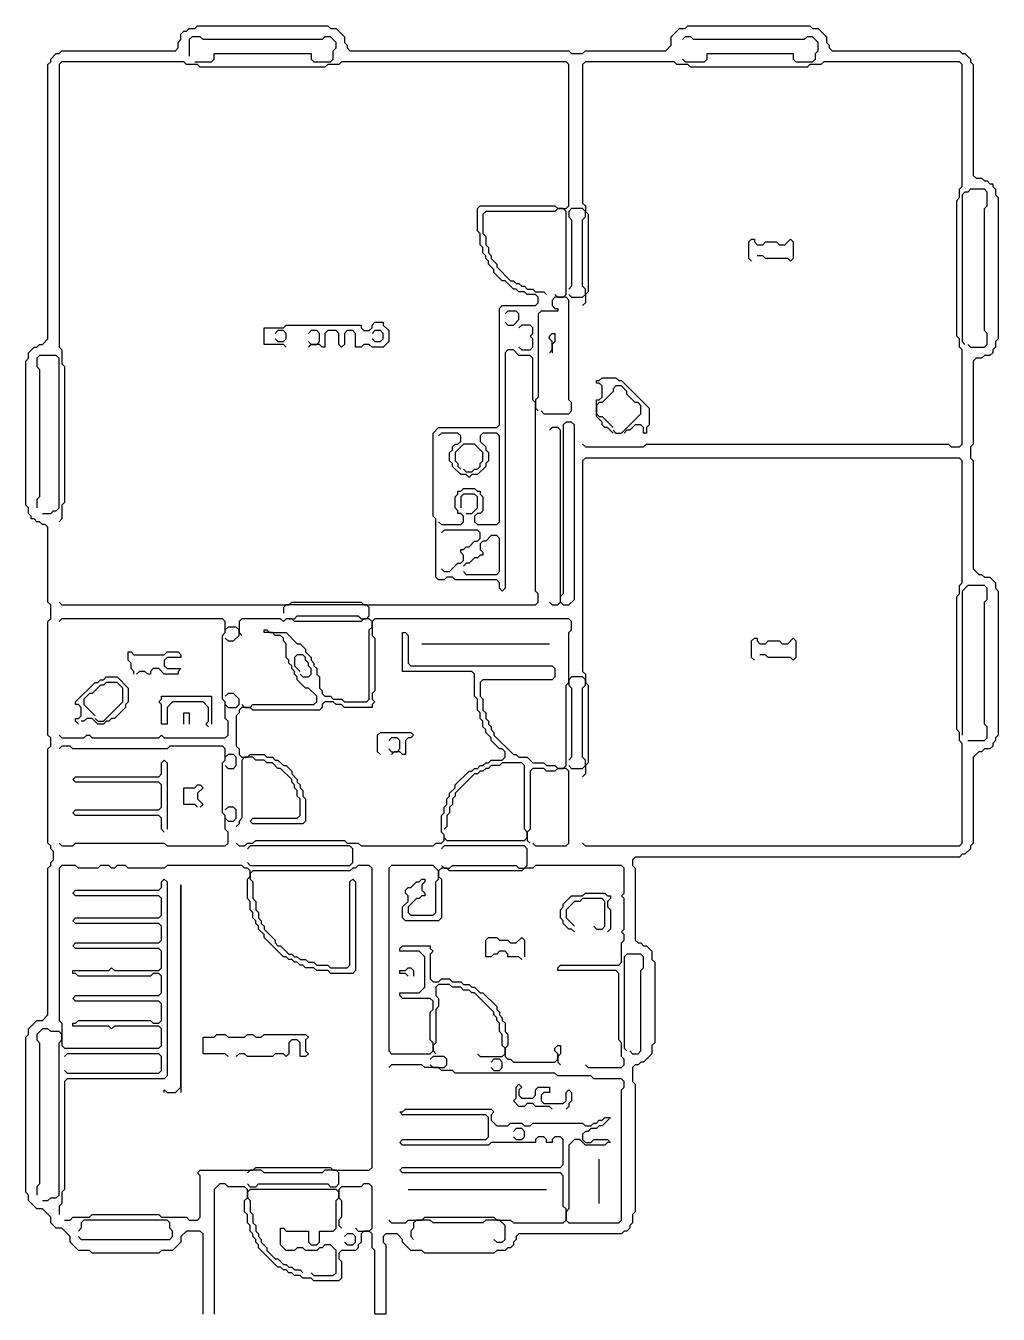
# Model space of a CAD drawing. Header units: metres. Extents: x 104 to 455, y 0 to 465.
import ezdxf

# ---------------------------------------------------------------- set-up
doc = ezdxf.new("R2010")
doc.units = ezdxf.units.M

msp = doc.modelspace()

# ---------------------------------------------------------------- linework, layer by layer
for p, q in [((160, 462), (161, 463)), ((160, 460), (160, 462)), ((161, 463), (162, 463)), ((162, 463), (163, 464)), ((163, 464), (165, 464)), ((164, 461), (163, 460)), ((167, 461), (164, 461)), ((165, 464), (166, 465)), ((166, 465), (213, 465)), ((168, 460), (167, 461)), ((212, 461), (211, 460)), ((214, 461), (212, 461)), ((213, 465), (214, 464)), ((214, 464), (216, 464)), ((216, 459), (214, 461)), ((216, 464), (219, 461)), ((219, 461), (219, 459)), ((337, 461), (340, 464)), ((337, 458), (337, 461)), ((340, 464), (342, 464)), ((342, 461), (341, 460)), ((342, 464), (343, 465)), ((344, 461), (342, 461)), ((343, 465), (387, 465)), ((345, 460), (344, 461)), ((386, 461), (385, 460)), ((388, 461), (386, 461)), ((387, 465), (388, 464)), ((388, 464), (390, 464)), ((390, 459), (388, 461)), ((390, 464), (393, 461)), ((393, 461), (393, 459)), ((116, 455), (117, 456)), ((117, 456), (158, 456)), ((158, 456), (159, 457)), ((159, 459), (160, 460)), ((159, 457), (159, 459)), ((163, 460), (163, 454)), ((211, 460), (168, 460)), ((215, 456), (216, 457)), ((215, 453), (215, 456)), ((216, 457), (216, 459)), ((219, 459), (220, 458)), ((220, 458), (220, 457)), ((220, 457), (221, 456)), ((221, 456), (300, 456)), ((300, 456), (301, 455)), ((305, 455), (306, 456)), ((306, 456), (335, 456)), ((335, 456), (337, 458)), ((385, 460), (345, 460)), ((389, 455), (390, 456)), ((390, 456), (390, 459)), ((393, 459), (394, 458)), ((394, 458), (394, 457)), ((394, 457), (395, 456)), ((395, 456), (441, 456)), ((441, 456), (442, 455)), ((112, 451), (113, 452)), ((113, 453), (115, 455)), ((113, 452), (113, 453)), ((115, 455), (116, 455)), ((117, 452), (116, 451)), ((161, 452), (117, 452)), ((162, 451), (161, 452)), ((165, 452), (171, 452)), ((171, 452), (172, 453)), ((172, 453), (172, 455)), ((172, 455), (207, 455)), ((207, 455), (207, 453)), ((207, 453), (208, 452)), ((208, 452), (214, 452)), ((214, 452), (215, 453)), ((218, 452), (217, 451)), ((299, 452), (218, 452)), ((300, 451), (299, 452)), ((301, 455), (305, 455)), ((306, 452), (305, 451)), ((338, 452), (306, 452)), ((339, 451), (338, 452)), ((341, 453), (342, 452)), ((342, 452), (349, 452)), ((349, 452), (350, 453)), ((350, 453), (350, 455)), ((350, 455), (381, 455)), ((381, 455), (381, 453)), ((381, 453), (382, 452)), ((382, 452), (388, 452)), ((388, 452), (389, 453)), ((389, 453), (389, 455)), ((392, 452), (391, 451)), ((441, 452), (392, 452)), ((442, 451), (441, 452)), ((442, 455), (443, 455)), ((443, 455), (445, 453)), ((445, 453), (445, 452)), ((445, 452), (446, 451)), ((112, 352), (112, 451)), ((116, 451), (116, 349)), ((166, 451), (162, 451)), ((167, 450), (166, 451)), ((212, 450), (167, 450)), ((213, 451), (212, 450)), ((217, 451), (213, 451)), ((300, 400), (300, 451)), ((305, 451), (305, 401)), ((343, 451), (339, 451)), ((344, 450), (343, 451)), ((386, 450), (344, 450)), ((387, 451), (386, 450)), ((391, 451), (387, 451)), ((442, 407), (442, 451)), ((446, 451), (446, 411)), ((446, 411), (447, 410)), ((447, 410), (449, 410)), ((449, 410), (450, 409)), ((441, 406), (442, 407)), ((441, 403), (441, 406)), ((443, 405), (442, 404)), ((444, 405), (443, 405)), ((445, 406), (444, 405)), ((450, 406), (445, 406)), ((450, 409), (451, 409)), ((451, 405), (450, 406)), ((451, 409), (452, 408)), ((451, 400), (451, 405)), ((452, 408), (453, 408)), ((453, 408), (453, 407)), ((453, 407), (454, 406)), ((454, 406), (454, 404)), ((267, 399), (268, 400)), ((268, 400), (295, 400)), ((295, 400), (296, 399)), ((299, 399), (300, 400)), ((305, 401), (306, 400)), ((306, 400), (306, 398)), ((440, 402), (441, 403)), ((440, 353), (440, 402)), ((442, 404), (442, 351)), ((450, 399), (451, 400)), ((454, 404), (455, 403)), ((455, 403), (455, 352)), ((267, 391), (267, 399)), ((270, 398), (269, 397)), ((269, 397), (269, 390)), ((295, 398), (270, 398)), ((296, 399), (295, 398)), ((298, 399), (296, 399)), ((296, 399), (299, 399)), ((299, 398), (298, 399)), ((299, 368), (299, 398)), ((301, 399), (300, 398)), ((300, 398), (300, 396)), ((300, 396), (301, 395)), ((305, 399), (301, 399)), ((306, 398), (305, 399)), ((305, 395), (306, 396)), ((306, 396), (306, 398)), ((306, 398), (307, 397)), ((307, 397), (307, 369)), ((450, 355), (450, 399)), ((268, 390), (267, 391)), ((301, 395), (301, 371)), ((305, 371), (305, 395)), ((268, 386), (268, 390)), ((269, 385), (268, 386)), ((269, 390), (270, 389)), ((270, 389), (270, 386)), ((270, 386), (271, 385)), ((365, 387), (366, 388)), ((365, 381), (365, 387)), ((366, 388), (367, 388)), ((367, 388), (367, 387)), ((367, 387), (368, 386)), ((368, 386), (370, 386)), ((370, 386), (371, 387)), ((371, 387), (375, 387)), ((375, 387), (376, 386)), ((376, 386), (378, 386)), ((378, 386), (380, 388)), ((380, 388), (381, 387)), ((381, 387), (381, 381)), ((269, 383), (269, 385)), ((270, 382), (269, 383)), ((270, 381), (270, 382)), ((271, 385), (271, 383)), ((271, 383), (272, 382)), ((272, 382), (272, 381)), ((370, 382), (368, 382)), ((371, 381), (370, 382)), ((271, 380), (270, 381)), ((271, 379), (271, 380)), ((273, 377), (271, 379)), ((272, 381), (274, 379)), ((273, 376), (273, 377)), ((274, 379), (274, 378)), ((274, 378), (279, 373)), ((366, 380), (365, 381)), ((379, 381), (371, 381)), ((380, 380), (379, 381)), ((381, 381), (380, 380)), ((276, 373), (273, 376)), ((277, 373), (276, 373)), ((280, 370), (277, 373)), ((279, 373), (280, 373)), ((280, 373), (281, 372)), ((281, 372), (282, 372)), ((282, 372), (283, 371)), ((281, 370), (280, 370)), ((282, 369), (281, 370)), ((284, 369), (282, 369)), ((283, 371), (284, 371)), ((284, 371), (285, 370)), ((285, 368), (284, 369)), ((285, 370), (287, 370)), ((288, 368), (285, 368)), ((287, 370), (288, 369)), ((288, 369), (291, 369)), ((289, 367), (288, 368)), ((291, 369), (292, 368)), ((295, 368), (296, 367)), ((298, 367), (299, 368)), ((301, 371), (300, 370)), ((300, 368), (301, 367)), ((306, 370), (305, 371)), ((305, 367), (306, 368)), ((306, 368), (306, 370)), ((307, 369), (306, 368)), ((306, 368), (306, 365)), ((275, 363), (276, 364)), ((275, 321), (275, 363)), ((276, 364), (288, 364)), ((288, 364), (289, 365)), ((289, 365), (289, 367)), ((295, 367), (294, 366)), ((294, 366), (294, 364)), ((294, 364), (295, 363)), ((299, 367), (295, 367)), ((295, 363), (296, 363)), ((296, 367), (298, 367)), ((296, 363), (296, 362)), ((300, 366), (299, 367)), ((300, 330), (300, 366)), ((301, 367), (305, 367)), ((306, 365), (305, 364)), ((278, 362), (277, 361)), ((281, 362), (278, 362)), ((280, 357), (282, 359)), ((282, 361), (281, 362)), ((282, 359), (282, 361)), ((290, 362), (289, 361)), ((289, 361), (289, 331)), ((296, 362), (290, 362)), ((190, 350), (190, 356)), ((190, 356), (197, 356)), ((195, 355), (194, 354)), ((197, 355), (195, 355)), ((197, 356), (198, 357)), ((198, 354), (197, 355)), ((198, 357), (225, 357)), ((198, 352), (198, 354)), ((207, 355), (206, 354)), ((209, 355), (207, 355)), ((210, 354), (209, 355)), ((210, 351), (210, 354)), ((213, 355), (212, 354)), ((212, 354), (212, 349)), ((216, 355), (213, 355)), ((217, 354), (216, 355)), ((217, 350), (217, 354)), ((220, 355), (219, 354)), ((219, 354), (219, 350)), ((222, 355), (220, 355)), ((223, 354), (222, 355)), ((223, 349), (223, 354)), ((225, 357), (225, 356)), ((225, 356), (226, 355)), ((226, 355), (228, 355)), ((228, 355), (229, 356)), ((229, 357), (230, 358)), ((229, 356), (229, 357)), ((230, 355), (229, 354)), ((230, 358), (233, 358)), ((232, 355), (230, 355)), ((233, 354), (232, 355)), ((233, 358), (233, 357)), ((233, 357), (235, 355)), ((233, 352), (233, 354)), ((235, 355), (235, 351)), ((277, 358), (278, 357)), ((278, 357), (280, 357)), ((283, 357), (282, 356)), ((286, 357), (283, 357)), ((287, 356), (286, 357)), ((286, 353), (287, 354)), ((287, 354), (287, 356)), ((293, 353), (294, 354)), ((294, 354), (295, 354)), ((295, 354), (295, 351)), ((451, 354), (450, 355)), ((451, 350), (451, 354)), ((105, 347), (107, 349)), ((107, 349), (108, 349)), ((108, 349), (109, 350)), ((109, 350), (110, 350)), ((110, 350), (112, 352)), ((116, 349), (117, 348)), ((197, 350), (190, 350)), ((194, 352), (195, 351)), ((195, 351), (197, 351)), ((197, 351), (198, 352)), ((198, 349), (197, 350)), ((206, 351), (207, 350)), ((207, 350), (206, 349)), ((210, 350), (207, 350)), ((207, 350), (209, 350)), ((209, 350), (210, 351)), ((211, 349), (210, 350)), ((212, 349), (211, 349)), ((218, 349), (217, 350)), ((219, 350), (218, 349)), ((225, 349), (223, 349)), ((226, 350), (225, 349)), ((228, 350), (226, 350)), ((229, 349), (228, 350)), ((229, 352), (230, 351)), ((233, 349), (229, 349)), ((230, 351), (232, 351)), ((232, 351), (233, 352)), ((235, 351), (233, 349)), ((282, 349), (283, 348)), ((287, 352), (286, 353)), ((286, 348), (287, 349)), ((287, 349), (287, 352)), ((293, 352), (293, 353)), ((294, 351), (293, 352)), ((294, 348), (294, 351)), ((295, 351), (294, 350)), ((294, 350), (294, 347)), ((441, 352), (440, 353)), ((441, 349), (441, 352)), ((442, 348), (441, 349)), ((442, 351), (443, 350)), ((444, 350), (445, 349)), ((445, 349), (450, 349)), ((450, 349), (451, 350)), ((454, 349), (453, 348)), ((455, 352), (454, 351)), ((454, 351), (454, 349)), ((104, 344), (105, 345)), ((105, 345), (105, 347)), ((109, 346), (108, 345)), ((108, 345), (108, 342)), ((115, 346), (109, 346)), ((116, 345), (115, 346)), ((116, 291), (116, 345)), ((117, 348), (117, 343)), ((278, 348), (277, 347)), ((277, 347), (277, 262)), ((280, 348), (278, 348)), ((282, 346), (280, 348)), ((286, 346), (282, 346)), ((283, 348), (286, 348)), ((287, 345), (286, 346)), ((287, 330), (287, 345)), ((293, 347), (294, 348)), ((442, 314), (442, 348)), ((447, 345), (446, 344)), ((449, 345), (447, 345)), ((450, 346), (449, 345)), ((452, 346), (450, 346)), ((453, 347), (452, 346)), ((453, 348), (453, 347)), ((104, 292), (104, 344)), ((108, 342), (109, 341)), ((109, 341), (109, 295)), ((117, 343), (118, 342)), ((118, 342), (118, 293)), ((446, 344), (446, 314)), ((310, 336), (310, 337)), ((310, 337), (311, 337)), ((311, 336), (310, 336)), ((311, 337), (312, 338)), ((312, 335), (311, 336)), ((312, 338), (317, 338)), ((312, 331), (312, 335)), ((317, 335), (316, 334)), ((317, 338), (318, 337)), ((319, 335), (317, 335)), ((318, 337), (319, 337)), ((319, 337), (329, 327)), ((321, 333), (319, 335)), ((289, 331), (288, 330)), ((311, 330), (312, 331)), ((316, 333), (312, 329)), ((316, 334), (316, 333)), ((321, 332), (321, 333)), ((324, 329), (321, 332)), ((288, 329), (287, 330)), ((288, 330), (288, 327)), ((288, 261), (288, 329)), ((288, 327), (289, 326)), ((290, 326), (291, 325)), ((301, 329), (300, 330)), ((300, 325), (301, 326)), ((301, 326), (301, 329)), ((310, 324), (310, 330)), ((310, 330), (311, 330)), ((311, 329), (310, 328)), ((310, 328), (310, 325)), ((312, 329), (311, 329)), ((325, 329), (324, 329)), ((326, 328), (325, 329)), ((326, 325), (326, 328)), ((329, 327), (329, 321)), ((274, 320), (275, 321)), ((291, 325), (300, 325)), ((299, 322), (298, 321)), ((298, 321), (298, 260)), ((301, 322), (299, 322)), ((302, 321), (301, 322)), ((302, 258), (302, 321)), ((310, 325), (311, 324)), ((312, 322), (310, 324)), ((311, 324), (312, 324)), ((312, 324), (316, 320)), ((312, 321), (312, 322)), ((313, 320), (312, 321)), ((319, 318), (326, 325)), ((324, 321), (322, 319)), ((326, 321), (324, 321)), ((327, 320), (326, 321)), ((329, 321), (328, 320)), ((251, 318), (253, 320)), ((251, 288), (251, 318)), ((253, 320), (274, 320)), ((254, 318), (253, 317)), ((260, 318), (254, 318)), ((261, 317), (260, 318)), ((261, 315), (261, 317)), ((269, 318), (268, 317)), ((268, 317), (268, 315)), ((274, 318), (269, 318)), ((275, 317), (274, 318)), ((275, 286), (275, 317)), ((294, 320), (293, 319)), ((296, 320), (294, 320)), ((297, 319), (296, 320)), ((297, 257), (297, 319)), ((314, 320), (313, 320)), ((316, 318), (314, 320)), ((316, 319), (317, 318)), ((317, 318), (319, 318)), ((321, 319), (320, 318)), ((322, 319), (321, 319)), ((327, 318), (327, 320)), ((328, 318), (327, 318)), ((328, 320), (328, 318)), ((257, 311), (258, 312)), ((258, 313), (259, 314)), ((258, 312), (258, 313)), ((262, 314), (259, 311)), ((259, 314), (260, 314)), ((260, 314), (261, 315)), ((266, 314), (262, 314)), ((269, 311), (266, 314)), ((268, 315), (270, 313)), ((270, 313), (270, 312)), ((270, 312), (271, 311)), ((305, 314), (306, 313)), ((306, 313), (327, 313)), ((327, 313), (328, 314)), ((328, 314), (437, 314)), ((437, 314), (438, 313)), ((438, 313), (441, 313)), ((441, 313), (442, 314)), ((446, 314), (445, 313)), ((445, 313), (445, 309)), ((257, 308), (257, 311)), ((258, 307), (257, 308)), ((258, 306), (258, 307)), ((259, 311), (259, 308)), ((259, 308), (260, 307)), ((260, 307), (260, 306)), ((268, 307), (269, 308)), ((268, 306), (268, 307)), ((269, 308), (269, 311)), ((271, 308), (270, 307)), ((270, 307), (270, 306)), ((271, 311), (271, 308)), ((306, 309), (305, 308)), ((305, 308), (305, 232)), ((441, 309), (306, 309)), ((442, 308), (441, 309)), ((442, 264), (442, 308)), ((445, 309), (446, 308)), ((446, 308), (446, 269)), ((261, 303), (258, 306)), ((260, 306), (261, 305)), ((263, 303), (261, 303)), ((262, 305), (263, 304)), ((263, 304), (265, 304)), ((264, 302), (263, 303)), ((265, 303), (264, 302)), ((265, 304), (266, 305)), ((267, 303), (265, 303)), ((266, 305), (267, 305)), ((267, 305), (268, 306)), ((270, 306), (267, 303)), ((261, 297), (262, 298)), ((262, 298), (266, 298)), ((266, 298), (267, 297)), ((109, 295), (108, 294)), ((108, 294), (108, 291)), ((118, 293), (117, 292)), ((259, 295), (260, 296)), ((259, 291), (259, 295)), ((260, 296), (260, 297)), ((260, 297), (261, 297)), ((262, 296), (261, 295)), ((261, 295), (261, 291)), ((266, 296), (262, 296)), ((267, 295), (266, 296)), ((267, 297), (268, 297)), ((267, 291), (267, 295)), ((268, 297), (268, 296)), ((268, 296), (269, 295)), ((269, 295), (269, 290)), ((105, 291), (104, 292)), ((105, 289), (105, 291)), ((106, 288), (105, 289)), ((110, 289), (113, 289)), ((113, 289), (114, 290)), ((114, 290), (115, 290)), ((115, 290), (116, 291)), ((117, 292), (117, 287)), ((260, 290), (259, 291)), ((260, 289), (260, 290)), ((261, 289), (260, 289)), ((262, 288), (261, 289)), ((263, 289), (265, 289)), ((265, 289), (267, 291)), ((267, 289), (266, 288)), ((268, 289), (267, 289)), ((269, 290), (268, 289)), ((106, 287), (106, 288)), ((107, 287), (106, 287)), ((108, 286), (107, 287)), ((109, 286), (108, 286)), ((110, 285), (109, 286)), ((111, 285), (110, 285)), ((112, 284), (111, 285)), ((112, 257), (112, 284)), ((117, 287), (116, 286)), ((252, 287), (251, 288)), ((252, 266), (252, 287)), ((253, 286), (254, 285)), ((254, 285), (261, 285)), ((261, 285), (262, 286)), ((262, 286), (262, 288)), ((266, 288), (266, 286)), ((266, 286), (267, 285)), ((267, 285), (274, 285)), ((274, 285), (275, 286)), ((255, 283), (254, 282)), ((267, 283), (255, 283)), ((268, 282), (267, 283)), ((267, 279), (268, 280)), ((268, 280), (268, 282)), ((272, 281), (270, 279)), ((274, 281), (272, 281)), ((275, 280), (274, 281)), ((275, 268), (275, 280)), ((261, 275), (261, 276)), ((261, 276), (262, 276)), ((262, 274), (261, 275)), ((262, 276), (263, 277)), ((263, 277), (264, 277)), ((264, 277), (266, 279)), ((266, 279), (267, 279)), ((269, 279), (268, 278)), ((268, 278), (268, 276)), ((268, 276), (269, 275)), ((270, 279), (269, 279)), ((269, 275), (269, 274)), ((257, 268), (260, 271)), ((260, 271), (261, 271)), ((261, 271), (262, 272)), ((262, 272), (262, 274)), ((263, 271), (262, 270)), ((264, 271), (263, 271)), ((266, 273), (264, 271)), ((267, 273), (266, 273)), ((268, 274), (267, 273)), ((269, 274), (268, 274)), ((253, 265), (252, 266)), ((254, 269), (255, 268)), ((255, 268), (257, 268)), ((256, 266), (255, 265)), ((258, 266), (256, 266)), ((259, 265), (258, 266)), ((262, 268), (263, 267)), ((263, 267), (274, 267)), ((274, 267), (275, 268)), ((446, 269), (448, 267)), ((448, 267), (449, 267)), ((449, 267), (450, 266)), ((450, 266), (452, 266)), ((452, 266), (454, 264)), ((255, 265), (253, 265)), ((274, 265), (259, 265)), ((275, 264), (274, 265)), ((275, 262), (275, 264)), ((276, 261), (275, 262)), ((277, 262), (276, 261)), ((289, 260), (288, 261)), ((441, 263), (442, 264)), ((441, 260), (441, 263)), ((444, 263), (442, 261)), ((442, 261), (442, 209)), ((450, 263), (444, 263)), ((451, 262), (450, 263)), ((451, 258), (451, 262)), ((454, 264), (454, 262)), ((454, 262), (455, 261)), ((455, 261), (455, 209)), ((113, 256), (112, 257)), ((113, 251), (113, 256)), ((116, 257), (117, 256)), ((117, 256), (199, 256)), ((198, 256), (197, 255)), ((227, 256), (198, 256)), ((199, 256), (200, 257)), ((200, 257), (225, 257)), ((225, 257), (226, 256)), ((226, 256), (288, 256)), ((228, 255), (227, 256)), ((288, 256), (289, 257)), ((289, 257), (289, 260)), ((293, 257), (294, 256)), ((294, 256), (296, 256)), ((296, 256), (297, 257)), ((298, 260), (297, 259)), ((297, 257), (298, 256)), ((298, 256), (300, 256)), ((300, 256), (302, 258)), ((440, 259), (441, 260)), ((440, 211), (440, 259)), ((450, 257), (451, 258)), ((450, 213), (450, 257)), ((197, 255), (197, 253)), ((201, 251), (202, 252)), ((202, 252), (224, 252)), ((224, 252), (225, 251)), ((227, 251), (228, 252)), ((228, 252), (228, 255)), ((112, 250), (113, 251)), ((112, 209), (112, 250)), ((117, 251), (116, 250)), ((175, 251), (117, 251)), ((176, 250), (175, 251)), ((176, 246), (176, 250)), ((177, 248), (176, 247)), ((180, 248), (177, 248)), ((181, 247), (180, 248)), ((182, 251), (181, 250)), ((181, 250), (181, 246)), ((181, 245), (181, 247)), ((196, 251), (182, 251)), ((190, 246), (190, 247)), ((190, 247), (191, 247)), ((191, 247), (192, 246)), ((197, 250), (196, 251)), ((198, 251), (197, 250)), ((200, 251), (198, 251)), ((199, 251), (201, 251)), ((201, 250), (200, 251)), ((225, 250), (201, 250)), ((225, 251), (227, 251)), ((226, 251), (225, 250)), ((228, 251), (226, 251)), ((229, 250), (228, 251)), ((228, 247), (229, 248)), ((228, 222), (228, 247)), ((230, 251), (229, 250)), ((229, 248), (229, 250)), ((229, 250), (229, 245)), ((300, 251), (230, 251)), ((301, 250), (300, 251)), ((300, 246), (301, 247)), ((301, 247), (301, 250)), ((175, 245), (176, 246)), ((175, 222), (175, 245)), ((176, 244), (177, 243)), ((177, 243), (179, 243)), ((179, 243), (181, 245)), ((181, 246), (182, 245)), ((193, 246), (190, 246)), ((192, 246), (198, 246)), ((194, 245), (193, 246)), ((196, 245), (194, 245)), ((197, 244), (196, 245)), ((197, 243), (197, 244)), ((198, 242), (197, 243)), ((198, 246), (202, 242)), ((198, 237), (198, 242)), ((202, 242), (203, 242)), ((203, 242), (205, 240)), ((229, 245), (230, 244)), ((230, 244), (230, 225)), ((240, 232), (240, 246)), ((240, 246), (241, 246)), ((241, 246), (242, 245)), ((242, 245), (242, 235)), ((247, 242), (293, 242)), ((300, 228), (300, 246)), ((366, 243), (367, 244)), ((366, 237), (366, 243)), ((367, 244), (368, 244)), ((368, 244), (368, 243)), ((368, 243), (369, 242)), ((369, 242), (371, 242)), ((371, 242), (372, 243)), ((372, 243), (376, 243)), ((376, 243), (377, 242)), ((377, 242), (379, 242)), ((379, 242), (381, 244)), ((381, 244), (382, 243)), ((382, 243), (382, 237)), ((141, 236), (141, 239)), ((141, 239), (142, 239)), ((142, 239), (143, 238)), ((143, 238), (154, 238)), ((154, 238), (155, 239)), ((155, 239), (159, 239)), ((159, 239), (160, 238)), ((160, 238), (160, 237)), ((202, 238), (201, 237)), ((204, 238), (202, 238)), ((205, 237), (204, 238)), ((205, 240), (205, 239)), ((205, 239), (207, 237)), ((371, 238), (369, 238)), ((372, 237), (371, 238)), ((142, 235), (141, 236)), ((142, 233), (142, 235)), ((143, 232), (142, 233)), ((150, 233), (149, 232)), ((152, 233), (150, 233)), ((154, 231), (152, 233)), ((155, 237), (154, 236)), ((154, 236), (154, 234)), ((154, 234), (155, 233)), ((160, 237), (155, 237)), ((155, 233), (160, 233)), ((160, 233), (159, 232)), ((199, 236), (198, 237)), ((199, 235), (199, 236)), ((200, 234), (199, 235)), ((200, 233), (200, 234)), ((201, 232), (200, 233)), ((201, 237), (201, 234)), ((201, 234), (203, 232)), ((205, 236), (205, 237)), ((206, 235), (205, 236)), ((206, 234), (206, 235)), ((207, 233), (206, 234)), ((207, 237), (207, 236)), ((207, 236), (208, 235)), ((207, 231), (207, 233)), ((208, 235), (208, 234)), ((208, 234), (209, 233)), ((209, 233), (209, 231)), ((242, 235), (243, 234)), ((243, 234), (294, 234)), ((294, 234), (295, 233)), ((295, 233), (295, 230)), ((367, 236), (366, 237)), ((380, 237), (372, 237)), ((381, 236), (380, 237)), ((382, 237), (381, 236)), ((122, 221), (129, 228)), ((129, 228), (130, 228)), ((130, 228), (131, 229)), ((131, 229), (132, 229)), ((132, 229), (133, 230)), ((133, 228), (132, 227)), ((133, 230), (137, 230)), ((137, 228), (133, 228)), ((137, 230), (141, 226)), ((139, 226), (137, 228)), ((143, 231), (143, 232)), ((145, 232), (144, 231)), ((147, 232), (145, 232)), ((148, 231), (147, 232)), ((149, 231), (148, 231)), ((149, 232), (149, 231)), ((159, 231), (154, 231)), ((159, 232), (159, 231)), ((201, 231), (201, 232)), ((202, 230), (201, 231)), ((202, 229), (202, 230)), ((205, 226), (202, 229)), ((203, 231), (204, 230)), ((204, 230), (206, 230)), ((206, 230), (207, 231)), ((209, 231), (210, 230)), ((210, 230), (210, 226)), ((265, 232), (240, 232)), ((266, 231), (265, 232)), ((266, 223), (266, 231)), ((269, 229), (268, 228)), ((268, 228), (268, 223)), ((294, 229), (269, 229)), ((295, 230), (294, 229)), ((299, 227), (300, 228)), ((301, 230), (300, 229)), ((300, 229), (300, 227)), ((305, 230), (301, 230)), ((305, 232), (306, 231)), ((306, 229), (305, 230)), ((306, 231), (306, 228)), ((306, 227), (306, 229)), ((306, 228), (307, 227)), ((127, 224), (125, 222)), ((128, 224), (127, 224)), ((131, 227), (128, 224)), ((132, 227), (131, 227)), ((139, 221), (139, 226)), ((141, 226), (141, 221)), ((177, 224), (176, 223)), ((179, 224), (177, 224)), ((181, 222), (179, 224)), ((206, 226), (205, 226)), ((209, 223), (206, 226)), ((210, 226), (211, 225)), ((211, 225), (211, 224)), ((211, 224), (212, 223)), ((230, 225), (229, 224)), ((229, 224), (229, 222)), ((299, 198), (299, 227)), ((300, 227), (301, 226)), ((301, 226), (301, 201)), ((305, 226), (306, 227)), ((305, 201), (305, 226)), ((307, 227), (307, 199)), ((122, 220), (122, 221)), ((123, 220), (122, 220)), ((124, 219), (123, 220)), ((124, 216), (124, 219)), ((125, 222), (125, 220)), ((125, 220), (129, 216)), ((132, 214), (139, 221)), ((140, 219), (136, 215)), ((141, 221), (140, 220)), ((140, 220), (140, 219)), ((152, 221), (153, 222)), ((153, 220), (152, 221)), ((153, 222), (153, 223)), ((153, 223), (171, 223)), ((153, 213), (153, 220)), ((157, 221), (155, 219)), ((155, 219), (155, 213)), ((168, 221), (157, 221)), ((170, 219), (168, 221)), ((170, 214), (170, 219)), ((171, 223), (171, 213)), ((176, 221), (175, 222)), ((176, 215), (176, 221)), ((176, 220), (177, 219)), ((177, 219), (180, 219)), ((180, 219), (181, 220)), ((181, 220), (181, 222)), ((182, 219), (181, 218)), ((182, 220), (183, 219)), ((185, 219), (182, 219)), ((183, 219), (185, 219)), ((185, 219), (186, 220)), ((186, 218), (185, 219)), ((186, 220), (208, 220)), ((208, 220), (209, 221)), ((209, 221), (209, 223)), ((211, 219), (210, 218)), ((212, 221), (211, 220)), ((211, 220), (211, 219)), ((212, 223), (214, 223)), ((215, 221), (212, 221)), ((214, 223), (215, 222)), ((215, 222), (218, 222)), ((216, 220), (215, 221)), ((218, 220), (216, 220)), ((218, 222), (219, 221)), ((219, 219), (218, 220)), ((219, 221), (227, 221)), ((229, 219), (219, 219)), ((227, 221), (228, 222)), ((229, 222), (230, 221)), ((230, 221), (229, 220)), ((229, 220), (229, 219)), ((267, 222), (266, 223)), ((267, 218), (267, 222)), ((268, 223), (269, 222)), ((269, 222), (269, 218)), ((122, 214), (122, 215)), ((122, 215), (123, 215)), ((123, 213), (122, 214)), ((123, 215), (124, 216)), ((125, 214), (124, 214)), ((126, 215), (125, 214)), ((128, 215), (126, 215)), ((130, 213), (128, 215)), ((129, 215), (130, 214)), ((130, 214), (132, 214)), ((133, 214), (132, 213)), ((134, 214), (133, 214)), ((135, 215), (134, 214)), ((136, 215), (135, 215)), ((161, 213), (161, 217)), ((161, 217), (163, 217)), ((163, 217), (163, 213)), ((169, 213), (170, 214)), ((177, 214), (176, 215)), ((177, 209), (177, 214)), ((181, 217), (180, 216)), ((180, 216), (180, 205)), ((181, 218), (181, 217)), ((210, 218), (186, 218)), ((268, 217), (267, 218)), ((268, 215), (268, 217)), ((269, 214), (268, 215)), ((269, 218), (270, 217)), ((269, 212), (269, 214)), ((270, 217), (270, 215)), ((270, 215), (271, 214)), ((271, 214), (271, 213)), ((132, 213), (130, 213)), ((155, 213), (153, 213)), ((170, 212), (169, 213)), ((231, 209), (232, 210)), ((232, 210), (243, 210)), ((243, 210), (244, 209)), ((270, 211), (269, 212)), ((270, 210), (270, 211)), ((272, 208), (270, 210)), ((271, 213), (272, 212)), ((272, 212), (272, 211)), ((272, 211), (273, 210)), ((273, 210), (273, 209)), ((441, 210), (440, 211)), ((441, 207), (441, 210)), ((451, 212), (450, 213)), ((451, 208), (451, 212)), ((113, 208), (112, 209)), ((112, 204), (113, 205)), ((113, 205), (113, 208)), ((116, 209), (117, 208)), ((117, 205), (116, 204)), ((117, 208), (125, 208)), ((120, 205), (117, 205)), ((121, 204), (120, 205)), ((125, 208), (126, 209)), ((126, 209), (127, 209)), ((127, 209), (128, 208)), ((128, 208), (152, 208)), ((152, 208), (153, 209)), ((153, 209), (154, 208)), ((154, 208), (176, 208)), ((156, 205), (155, 204)), ((175, 205), (156, 205)), ((176, 204), (175, 205)), ((176, 208), (177, 209)), ((180, 205), (181, 204)), ((231, 203), (231, 209)), ((236, 208), (235, 207)), ((238, 208), (236, 208)), ((239, 207), (238, 208)), ((239, 204), (239, 207)), ((242, 208), (241, 207)), ((241, 207), (241, 202)), ((243, 208), (242, 208)), ((244, 209), (243, 208)), ((272, 207), (272, 208)), ((275, 204), (272, 207)), ((273, 209), (280, 202)), ((442, 206), (441, 207)), ((442, 170), (442, 206)), ((444, 207), (450, 207)), ((450, 207), (451, 208)), ((453, 205), (452, 204)), ((454, 207), (453, 206)), ((453, 206), (453, 205)), ((455, 209), (454, 208)), ((454, 208), (454, 207)), ((112, 170), (112, 204)), ((155, 204), (121, 204)), ((153, 199), (154, 200)), ((154, 200), (155, 199)), ((175, 199), (176, 200)), ((176, 200), (176, 204)), ((177, 202), (176, 201)), ((179, 202), (177, 202)), ((180, 201), (179, 202)), ((180, 198), (180, 201)), ((181, 204), (181, 202)), ((181, 202), (182, 201)), ((182, 201), (184, 201)), ((183, 201), (182, 200)), ((182, 200), (182, 179)), ((186, 201), (183, 201)), ((184, 201), (185, 202)), ((185, 202), (190, 202)), ((187, 200), (186, 201)), ((190, 200), (187, 200)), ((190, 202), (191, 201)), ((191, 199), (190, 200)), ((191, 201), (193, 201)), ((193, 201), (194, 200)), ((194, 200), (195, 200)), ((195, 200), (197, 198)), ((232, 202), (231, 203)), ((235, 204), (236, 203)), ((237, 203), (236, 202)), ((236, 203), (238, 203)), ((239, 203), (237, 203)), ((238, 203), (239, 204)), ((240, 202), (239, 203)), ((241, 202), (240, 202)), ((271, 199), (272, 200)), ((272, 200), (276, 200)), ((276, 204), (275, 204)), ((277, 203), (276, 204)), ((276, 200), (277, 201)), ((277, 201), (277, 203)), ((280, 202), (281, 202)), ((281, 202), (282, 201)), ((282, 201), (285, 201)), ((285, 201), (287, 199)), ((301, 201), (300, 200)), ((306, 200), (305, 201)), ((306, 198), (306, 200)), ((448, 203), (446, 201)), ((446, 201), (446, 170)), ((449, 203), (448, 203)), ((450, 204), (449, 203)), ((452, 204), (450, 204)), ((153, 195), (153, 199)), ((155, 199), (155, 175)), ((175, 181), (175, 199)), ((176, 198), (177, 197)), ((177, 197), (179, 197)), ((179, 197), (180, 198)), ((193, 199), (191, 199)), ((195, 197), (193, 199)), ((196, 197), (195, 197)), ((200, 193), (196, 197)), ((197, 198), (198, 198)), ((198, 198), (200, 196)), ((200, 196), (200, 195)), ((259, 191), (264, 196)), ((264, 196), (265, 196)), ((265, 196), (266, 197)), ((266, 197), (267, 197)), ((267, 197), (268, 198)), ((268, 196), (267, 195)), ((268, 198), (269, 198)), ((269, 196), (268, 196)), ((269, 198), (270, 199)), ((270, 197), (269, 196)), ((270, 199), (271, 199)), ((271, 197), (270, 197)), ((272, 198), (271, 197)), ((275, 198), (272, 198)), ((276, 199), (275, 198)), ((283, 199), (276, 199)), ((284, 198), (283, 199)), ((284, 175), (284, 198)), ((287, 197), (286, 196)), ((286, 196), (286, 175)), ((287, 199), (291, 199)), ((291, 197), (287, 197)), ((291, 199), (292, 198)), ((292, 196), (291, 197)), ((292, 198), (295, 198)), ((295, 196), (292, 196)), ((295, 198), (296, 197)), ((296, 197), (295, 196)), ((299, 197), (296, 197)), ((296, 197), (298, 197)), ((298, 197), (299, 198)), ((300, 196), (299, 197)), ((300, 198), (301, 197)), ((300, 170), (300, 196)), ((301, 197), (305, 197)), ((305, 197), (306, 198)), ((307, 199), (306, 198)), ((306, 198), (306, 195)), ((121, 193), (122, 194)), ((122, 192), (121, 193)), ((122, 194), (152, 194)), ((152, 192), (122, 192)), ((152, 194), (153, 195)), ((153, 191), (152, 192)), ((153, 183), (153, 191)), ((165, 190), (166, 191)), ((166, 191), (167, 191)), ((167, 191), (168, 190)), ((200, 195), (202, 193)), ((200, 192), (200, 193)), ((201, 191), (200, 192)), ((201, 190), (201, 191)), ((202, 193), (202, 192)), ((202, 192), (203, 191)), ((203, 191), (203, 190)), ((266, 195), (259, 188)), ((259, 190), (259, 191)), ((267, 195), (266, 195)), ((306, 195), (305, 194)), ((161, 184), (161, 190)), ((161, 190), (165, 190)), ((168, 190), (166, 188)), ((166, 188), (166, 186)), ((166, 186), (168, 184)), ((202, 189), (201, 190)), ((202, 187), (202, 189)), ((203, 186), (202, 187)), ((203, 190), (204, 189)), ((203, 180), (203, 186)), ((204, 189), (204, 187)), ((204, 187), (205, 186)), ((205, 186), (205, 178)), ((256, 186), (257, 187)), ((256, 184), (256, 186)), ((257, 188), (259, 190)), ((257, 187), (257, 188)), ((259, 187), (258, 186)), ((258, 186), (258, 184)), ((259, 188), (259, 187)), ((121, 181), (122, 182)), ((122, 182), (152, 182)), ((152, 182), (153, 183)), ((165, 184), (161, 184)), ((166, 183), (165, 184)), ((168, 184), (167, 183)), ((177, 183), (176, 182)), ((179, 183), (177, 183)), ((180, 182), (179, 183)), ((180, 179), (180, 182)), ((255, 183), (256, 184)), ((255, 181), (255, 183)), ((258, 184), (257, 183)), ((257, 183), (257, 181)), ((122, 180), (121, 181)), ((152, 180), (122, 180)), ((153, 179), (152, 180)), ((153, 175), (153, 179)), ((176, 180), (175, 181)), ((176, 175), (176, 180)), ((176, 179), (177, 178)), ((177, 178), (179, 178)), ((179, 178), (180, 179)), ((181, 177), (180, 176)), ((182, 179), (181, 178)), ((181, 178), (181, 177)), ((185, 178), (186, 179)), ((186, 177), (185, 178)), ((186, 179), (202, 179)), ((204, 177), (186, 177)), ((202, 179), (203, 180)), ((205, 178), (204, 177)), ((254, 180), (255, 181)), ((254, 174), (254, 180)), ((257, 181), (256, 180)), ((256, 180), (256, 176)), ((154, 174), (153, 175)), ((177, 174), (176, 175)), ((177, 170), (177, 174)), ((255, 173), (254, 174)), ((256, 176), (255, 175)), ((255, 171), (255, 173)), ((285, 174), (284, 175)), ((286, 175), (285, 174)), ((285, 172), (285, 174)), ((285, 174), (285, 171)), ((113, 169), (112, 170)), ((113, 168), (113, 169)), ((114, 167), (113, 168)), ((116, 170), (117, 169)), ((117, 169), (121, 169)), ((121, 169), (122, 170)), ((122, 170), (154, 170)), ((154, 170), (155, 169)), ((155, 169), (176, 169)), ((176, 169), (177, 170)), ((180, 170), (181, 169)), ((181, 169), (183, 169)), ((183, 169), (184, 170)), ((184, 170), (186, 170)), ((185, 169), (184, 168)), ((221, 169), (185, 169)), ((186, 170), (187, 171)), ((187, 171), (219, 171)), ((219, 171), (220, 170)), ((220, 170), (224, 170)), ((222, 168), (221, 169)), ((222, 163), (222, 168)), ((224, 170), (225, 169)), ((225, 169), (251, 169)), ((251, 169), (252, 170)), ((252, 170), (254, 170)), ((254, 170), (255, 171)), ((255, 169), (254, 168)), ((255, 172), (256, 171)), ((284, 169), (255, 169)), ((256, 171), (284, 171)), ((284, 171), (285, 172)), ((285, 168), (284, 169)), ((285, 171), (286, 170)), ((285, 162), (285, 168)), ((287, 170), (288, 169)), ((288, 169), (299, 169)), ((299, 169), (300, 170)), ((305, 170), (306, 169)), ((306, 169), (441, 169)), ((441, 169), (442, 170)), ((445, 168), (443, 166)), ((446, 170), (445, 169)), ((445, 169), (445, 168)), ((113, 163), (114, 164)), ((113, 162), (113, 163)), ((114, 164), (114, 167)), ((184, 163), (185, 162)), ((221, 162), (222, 163)), ((324, 165), (323, 164)), ((323, 164), (323, 162)), ((441, 165), (324, 165)), ((442, 166), (441, 165)), ((443, 166), (442, 166)), ((112, 161), (113, 162)), ((112, 108), (112, 161)), ((117, 162), (116, 161)), ((116, 161), (116, 106)), ((122, 162), (117, 162)), ((123, 161), (122, 162)), ((130, 161), (123, 161)), ((131, 162), (130, 161)), ((134, 162), (131, 162)), ((135, 161), (134, 162)), ((136, 161), (135, 161)), ((137, 162), (136, 161)), ((140, 162), (137, 162)), ((141, 161), (140, 162)), ((154, 161), (141, 161)), ((155, 162), (154, 161)), ((182, 162), (155, 162)), ((183, 161), (182, 162)), ((184, 161), (183, 161)), ((185, 160), (184, 161)), ((185, 162), (221, 162)), ((186, 160), (185, 159)), ((185, 158), (185, 160)), ((185, 159), (185, 157)), ((221, 160), (186, 160)), ((222, 161), (221, 160)), ((223, 161), (222, 161)), ((224, 162), (223, 161)), ((228, 162), (224, 162)), ((229, 161), (228, 162)), ((229, 53), (229, 161)), ((236, 162), (235, 161)), ((235, 161), (235, 95)), ((251, 162), (236, 162)), ((253, 160), (251, 162)), ((254, 161), (253, 160)), ((253, 160), (253, 158)), ((253, 157), (253, 160)), ((254, 162), (255, 161)), ((256, 161), (254, 161)), ((255, 161), (257, 161)), ((257, 160), (256, 161)), ((257, 161), (258, 162)), ((283, 160), (257, 160)), ((258, 162), (281, 162)), ((281, 162), (282, 161)), ((282, 161), (284, 161)), ((284, 161), (283, 160)), ((284, 161), (285, 162)), ((287, 161), (284, 161)), ((288, 162), (287, 161)), ((319, 162), (288, 162)), ((320, 161), (319, 162)), ((320, 152), (320, 161)), ((323, 162), (324, 161)), ((324, 161), (324, 135)), ((152, 153), (153, 154)), ((153, 156), (154, 157)), ((153, 154), (153, 156)), ((154, 157), (155, 156)), ((155, 156), (155, 86)), ((160, 82), (160, 155)), ((160, 155), (160, 80)), ((184, 157), (185, 158)), ((184, 150), (184, 157)), ((185, 157), (186, 156)), ((186, 156), (186, 150)), ((221, 156), (222, 157)), ((221, 126), (221, 156)), ((222, 157), (223, 156)), ((223, 156), (223, 124)), ((241, 153), (242, 154)), ((242, 154), (243, 154)), ((243, 154), (245, 156)), ((245, 156), (246, 156)), ((246, 156), (247, 157)), ((247, 157), (248, 157)), ((248, 156), (247, 155)), ((247, 155), (247, 153)), ((248, 157), (248, 156)), ((252, 156), (253, 157)), ((252, 145), (252, 156)), ((253, 158), (254, 157)), ((254, 157), (254, 143)), ((121, 152), (122, 153)), ((122, 151), (121, 152)), ((122, 153), (152, 153)), ((152, 151), (122, 151)), ((153, 150), (152, 151)), ((153, 144), (153, 150)), ((185, 149), (184, 150)), ((185, 146), (185, 149)), ((186, 150), (187, 149)), ((187, 149), (187, 146)), ((240, 147), (242, 149)), ((241, 152), (241, 153)), ((242, 151), (241, 152)), ((242, 149), (242, 151)), ((245, 150), (242, 147)), ((246, 150), (245, 150)), ((247, 151), (246, 150)), ((247, 153), (248, 152)), ((248, 151), (247, 151)), ((248, 152), (248, 151)), ((298, 148), (301, 151)), ((302, 149), (299, 146)), ((301, 151), (305, 151)), ((304, 149), (302, 149)), ((305, 150), (304, 149)), ((305, 151), (306, 152)), ((312, 150), (305, 150)), ((306, 152), (313, 152)), ((313, 149), (312, 150)), ((313, 152), (314, 151)), ((313, 140), (313, 149)), ((314, 151), (315, 151)), ((315, 150), (314, 149)), ((314, 149), (314, 147)), ((315, 151), (315, 150)), ((319, 151), (320, 152)), ((320, 150), (319, 151)), ((320, 139), (320, 150)), ((186, 145), (185, 146)), ((186, 143), (186, 145)), ((187, 146), (188, 145)), ((188, 145), (188, 143)), ((240, 143), (240, 147)), ((242, 147), (242, 145)), ((242, 145), (243, 144)), ((251, 144), (252, 145)), ((297, 146), (298, 147)), ((297, 143), (297, 146)), ((298, 147), (298, 148)), ((299, 146), (299, 143)), ((314, 147), (315, 146)), ((315, 146), (315, 139)), ((121, 142), (122, 143)), ((122, 141), (121, 142)), ((122, 143), (152, 143)), ((152, 141), (122, 141)), ((152, 143), (153, 144)), ((153, 140), (152, 141)), ((153, 135), (153, 140)), ((187, 142), (186, 143)), ((187, 141), (187, 142)), ((188, 140), (187, 141)), ((188, 143), (189, 142)), ((188, 139), (188, 140)), ((189, 142), (189, 141)), ((189, 141), (190, 140)), ((190, 140), (190, 139)), ((241, 142), (240, 143)), ((253, 142), (241, 142)), ((243, 144), (251, 144)), ((254, 143), (253, 142)), ((298, 142), (297, 143)), ((298, 141), (298, 142)), ((300, 139), (298, 141)), ((299, 143), (302, 140)), ((309, 140), (310, 139)), ((312, 139), (313, 140)), ((152, 134), (153, 135)), ((190, 137), (188, 139)), ((190, 139), (194, 135)), ((190, 136), (190, 137)), ((197, 129), (190, 136)), ((194, 135), (194, 134)), ((270, 135), (271, 136)), ((270, 129), (270, 135)), ((271, 136), (274, 136)), ((274, 136), (275, 135)), ((275, 135), (278, 135)), ((278, 135), (279, 134)), ((281, 134), (283, 136)), ((283, 136), (284, 135)), ((284, 135), (284, 129)), ((301, 139), (300, 139)), ((302, 138), (301, 139)), ((310, 139), (312, 139)), ((315, 139), (314, 138)), ((319, 138), (320, 139)), ((320, 137), (319, 138)), ((319, 134), (320, 135)), ((320, 135), (320, 137)), ((324, 135), (325, 134)), ((121, 133), (122, 134)), ((122, 132), (121, 133)), ((122, 134), (152, 134)), ((152, 132), (122, 132)), ((153, 131), (152, 132)), ((153, 125), (153, 131)), ((194, 134), (195, 133)), ((195, 133), (196, 133)), ((196, 133), (199, 130)), ((239, 132), (240, 133)), ((239, 131), (239, 132)), ((246, 131), (239, 131)), ((240, 133), (250, 133)), ((248, 129), (246, 131)), ((250, 133), (250, 132)), ((250, 132), (251, 131)), ((251, 131), (250, 130)), ((275, 131), (274, 130)), ((277, 131), (275, 131)), ((278, 130), (277, 131)), ((279, 134), (281, 134)), ((319, 127), (319, 134)), ((325, 134), (326, 134)), ((326, 134), (327, 133)), ((327, 133), (328, 133)), ((328, 133), (330, 131)), ((330, 131), (330, 128)), ((198, 129), (197, 129)), ((199, 128), (198, 129)), ((199, 130), (200, 130)), ((200, 128), (199, 128)), ((200, 130), (201, 129)), ((201, 127), (200, 128)), ((201, 129), (202, 129)), ((202, 127), (201, 127)), ((202, 129), (203, 128)), ((203, 126), (202, 127)), ((203, 128), (205, 128)), ((204, 126), (203, 126)), ((205, 125), (204, 126)), ((205, 128), (206, 127)), ((206, 127), (208, 127)), ((208, 127), (209, 126)), ((209, 126), (213, 126)), ((213, 126), (214, 125)), ((220, 125), (221, 126)), ((248, 118), (248, 129)), ((250, 130), (250, 121)), ((272, 129), (270, 129)), ((273, 130), (272, 129)), ((274, 130), (273, 130)), ((278, 129), (278, 130)), ((282, 129), (278, 129)), ((283, 128), (282, 129)), ((296, 125), (297, 126)), ((297, 126), (318, 126)), ((318, 126), (319, 127)), ((321, 130), (320, 129)), ((320, 129), (320, 96)), ((326, 130), (321, 130)), ((327, 129), (326, 130)), ((327, 125), (327, 129)), ((330, 128), (331, 127)), ((331, 127), (331, 98)), ((121, 123), (121, 124)), ((121, 124), (134, 124)), ((122, 123), (121, 123)), ((123, 122), (122, 123)), ((149, 122), (123, 122)), ((134, 124), (135, 125)), ((135, 125), (136, 124)), ((136, 124), (152, 124)), ((150, 123), (149, 122)), ((152, 123), (150, 123)), ((152, 124), (153, 125)), ((153, 122), (152, 123)), ((153, 116), (153, 122)), ((208, 125), (205, 125)), ((209, 124), (208, 125)), ((213, 124), (209, 124)), ((214, 123), (213, 124)), ((214, 125), (220, 125)), ((222, 123), (214, 123)), ((223, 124), (222, 123)), ((239, 123), (239, 124)), ((239, 124), (241, 124)), ((241, 123), (239, 123)), ((241, 124), (242, 125)), ((242, 122), (241, 123)), ((242, 125), (243, 125)), ((243, 125), (244, 124)), ((244, 124), (244, 122)), ((250, 121), (251, 120)), ((253, 120), (254, 121)), ((254, 121), (257, 121)), ((257, 121), (258, 120)), ((296, 124), (296, 125)), ((317, 124), (296, 124)), ((318, 123), (317, 124)), ((318, 99), (318, 123)), ((326, 124), (327, 125)), ((326, 95), (326, 124)), ((246, 116), (248, 118)), ((251, 120), (253, 120)), ((253, 119), (252, 118)), ((252, 118), (252, 115)), ((257, 119), (253, 119)), ((258, 118), (257, 119)), ((258, 120), (261, 120)), ((261, 118), (258, 118)), ((261, 120), (262, 119)), ((262, 117), (261, 118)), ((262, 119), (264, 119)), ((264, 117), (262, 117)), ((264, 119), (265, 118)), ((265, 116), (264, 117)), ((265, 118), (266, 118)), ((266, 118), (268, 116)), ((121, 114), (122, 115)), ((122, 113), (121, 114)), ((122, 115), (152, 115)), ((152, 113), (122, 113)), ((152, 115), (153, 116)), ((153, 112), (152, 113)), ((153, 106), (153, 112)), ((239, 115), (239, 116)), ((239, 116), (246, 116)), ((240, 114), (239, 115)), ((250, 114), (240, 114)), ((251, 113), (250, 114)), ((251, 110), (251, 113)), ((252, 115), (253, 114)), ((253, 114), (253, 111)), ((266, 116), (265, 116)), ((273, 109), (266, 116)), ((268, 116), (269, 116)), ((269, 116), (274, 111)), ((110, 106), (112, 108)), ((250, 109), (251, 110)), ((250, 99), (250, 109)), ((253, 111), (252, 110)), ((252, 110), (252, 98)), ((273, 108), (273, 109)), ((274, 107), (273, 108)), ((274, 111), (274, 110)), ((274, 110), (275, 109)), ((274, 106), (274, 107)), ((275, 109), (275, 108)), ((275, 108), (276, 107)), ((276, 107), (276, 106)), ((105, 103), (108, 106)), ((105, 101), (105, 103)), ((108, 106), (110, 106)), ((110, 103), (108, 101)), ((112, 103), (110, 103)), ((113, 102), (112, 103)), ((116, 106), (117, 105)), ((117, 105), (117, 97)), ((121, 104), (121, 105)), ((121, 105), (122, 105)), ((134, 104), (121, 104)), ((122, 105), (123, 106)), ((123, 106), (149, 106)), ((135, 103), (134, 104)), ((136, 104), (135, 103)), ((152, 104), (136, 104)), ((149, 106), (150, 105)), ((150, 105), (152, 105)), ((152, 105), (153, 106)), ((153, 103), (152, 104)), ((153, 97), (153, 103)), ((275, 105), (274, 106)), ((275, 102), (275, 105)), ((276, 106), (277, 105)), ((277, 105), (277, 102)), ((104, 100), (105, 101)), ((104, 44), (104, 100)), ((108, 101), (108, 99)), ((108, 99), (109, 98)), ((109, 98), (109, 47)), ((116, 102), (113, 102)), ((117, 101), (116, 102)), ((116, 98), (117, 99)), ((116, 43), (116, 98)), ((117, 99), (117, 101)), ((168, 94), (168, 100)), ((168, 100), (172, 100)), ((172, 100), (173, 101)), ((173, 101), (176, 101)), ((176, 101), (177, 100)), ((177, 100), (183, 100)), ((183, 100), (184, 101)), ((184, 101), (186, 101)), ((186, 101), (187, 100)), ((187, 100), (189, 100)), ((189, 100), (190, 101)), ((190, 101), (205, 101)), ((200, 99), (199, 98)), ((199, 98), (199, 94)), ((202, 99), (200, 99)), ((203, 98), (202, 99)), ((203, 93), (203, 98)), ((205, 101), (206, 100)), ((206, 100), (205, 99)), ((205, 99), (205, 95)), ((251, 98), (250, 99)), ((252, 98), (251, 97)), ((251, 95), (251, 98)), ((276, 101), (275, 102)), ((276, 97), (276, 101)), ((277, 102), (278, 101)), ((278, 101), (278, 97)), ((319, 98), (318, 99)), ((319, 93), (319, 98)), ((331, 98), (330, 97)), ((117, 97), (118, 96)), ((118, 96), (152, 96)), ((119, 94), (118, 93)), ((152, 94), (119, 94)), ((152, 96), (153, 97)), ((153, 93), (152, 94)), ((153, 88), (153, 93)), ((176, 94), (168, 94)), ((177, 93), (176, 94)), ((181, 94), (180, 93)), ((183, 94), (181, 94)), ((184, 93), (183, 94)), ((193, 93), (184, 93)), ((194, 94), (193, 93)), ((197, 94), (194, 94)), ((198, 93), (197, 94)), ((199, 94), (198, 93)), ((205, 93), (203, 93)), ((205, 95), (206, 94)), ((206, 94), (205, 93)), ((235, 95), (236, 94)), ((236, 94), (250, 94)), ((250, 94), (251, 95)), ((251, 93), (250, 92)), ((251, 97), (251, 95)), ((251, 95), (252, 94)), ((255, 93), (251, 93)), ((256, 92), (255, 93)), ((267, 94), (268, 93)), ((268, 93), (276, 93)), ((277, 96), (276, 97)), ((276, 93), (277, 94)), ((278, 97), (277, 96)), ((277, 94), (277, 96)), ((277, 96), (277, 93)), ((277, 93), (278, 92)), ((295, 96), (296, 97)), ((295, 95), (295, 96)), ((296, 94), (295, 95)), ((296, 97), (297, 97)), ((296, 92), (296, 94)), ((297, 94), (296, 93)), ((296, 93), (296, 91)), ((297, 97), (297, 94)), ((320, 92), (319, 93)), ((320, 96), (321, 95)), ((322, 95), (323, 94)), ((323, 94), (325, 94)), ((325, 94), (326, 95)), ((330, 94), (327, 91)), ((330, 97), (330, 94)), ((236, 90), (235, 89)), ((247, 90), (236, 90)), ((248, 89), (247, 90)), ((253, 89), (248, 89)), ((250, 90), (251, 89)), ((251, 89), (255, 89)), ((254, 88), (253, 89)), ((255, 89), (256, 90)), ((256, 90), (256, 92)), ((273, 92), (272, 91)), ((272, 89), (273, 88)), ((275, 92), (273, 92)), ((276, 91), (275, 92)), ((275, 88), (276, 89)), ((276, 89), (276, 91)), ((278, 92), (279, 92)), ((279, 92), (280, 91)), ((280, 91), (295, 91)), ((295, 91), (296, 92)), ((296, 91), (297, 90)), ((306, 90), (307, 89)), ((307, 89), (319, 89)), ((319, 89), (320, 90)), ((320, 90), (320, 92)), ((324, 90), (323, 89)), ((323, 89), (323, 84)), ((325, 90), (324, 90)), ((326, 91), (325, 90)), ((327, 91), (326, 91)), ((118, 88), (119, 87)), ((119, 85), (118, 84)), ((118, 84), (118, 45)), ((119, 87), (152, 87)), ((154, 85), (119, 85)), ((152, 87), (153, 88)), ((155, 86), (154, 85)), ((258, 88), (254, 88)), ((259, 87), (258, 88)), ((295, 87), (259, 87)), ((273, 88), (275, 88)), ((296, 86), (295, 87)), ((308, 86), (296, 86)), ((309, 85), (308, 86)), ((319, 85), (309, 85)), ((320, 84), (319, 85)), ((320, 82), (320, 84)), ((323, 84), (324, 83)), ((154, 80), (154, 81)), ((154, 81), (155, 80)), ((155, 80), (158, 80)), ((158, 80), (160, 82)), ((281, 82), (282, 83)), ((281, 78), (281, 82)), ((282, 83), (283, 82)), ((283, 82), (282, 81)), ((282, 81), (282, 79)), ((288, 81), (289, 82)), ((288, 79), (288, 81)), ((289, 82), (293, 82)), ((291, 80), (290, 79)), ((293, 80), (291, 80)), ((293, 82), (293, 80)), ((299, 80), (300, 81)), ((299, 77), (299, 80)), ((300, 81), (301, 80)), ((301, 80), (301, 77)), ((319, 81), (320, 82)), ((319, 34), (319, 81)), ((324, 83), (324, 37)), ((280, 77), (281, 78)), ((282, 75), (280, 77)), ((282, 79), (283, 78)), ((284, 75), (282, 75)), ((283, 78), (287, 78)), ((285, 76), (284, 75)), ((287, 76), (285, 76)), ((287, 78), (288, 79)), ((288, 75), (287, 76)), ((293, 75), (288, 75)), ((290, 79), (290, 77)), ((290, 77), (291, 76)), ((291, 76), (298, 76)), ((294, 74), (293, 75)), ((298, 76), (299, 77)), ((300, 75), (299, 74)), ((301, 77), (300, 76)), ((300, 76), (300, 75)), ((240, 72), (239, 73)), ((239, 73), (240, 73)), ((240, 73), (241, 74)), ((270, 72), (240, 72)), ((241, 74), (272, 74)), ((271, 71), (270, 72)), ((271, 64), (271, 71)), ((272, 74), (273, 73)), ((273, 73), (272, 72)), ((272, 72), (272, 70)), ((272, 70), (274, 68)), ((310, 69), (311, 70)), ((311, 70), (312, 70)), ((312, 70), (313, 71)), ((315, 71), (312, 68)), ((313, 71), (315, 71)), ((274, 68), (278, 68)), ((278, 68), (279, 69)), ((279, 69), (283, 69)), ((281, 67), (280, 66)), ((283, 67), (281, 67)), ((283, 69), (284, 68)), ((284, 66), (283, 67)), ((284, 68), (286, 68)), ((284, 64), (284, 66)), ((286, 68), (287, 69)), ((287, 69), (305, 69)), ((305, 69), (306, 68)), ((306, 66), (305, 65)), ((306, 68), (308, 68)), ((307, 66), (306, 66)), ((308, 67), (307, 66)), ((308, 68), (309, 69)), ((310, 67), (308, 67)), ((309, 69), (310, 69)), ((311, 68), (310, 67)), ((312, 68), (311, 68)), ((239, 62), (240, 63)), ((240, 61), (239, 62)), ((240, 63), (270, 63)), ((271, 61), (240, 61)), ((270, 63), (271, 64)), ((272, 62), (271, 61)), ((288, 62), (272, 62)), ((280, 64), (281, 63)), ((281, 63), (283, 63)), ((283, 63), (284, 64)), ((289, 64), (288, 63)), ((288, 63), (288, 62)), ((291, 64), (289, 64)), ((292, 63), (291, 64)), ((292, 62), (292, 63)), ((294, 62), (292, 62)), ((295, 64), (294, 63)), ((294, 63), (294, 62)), ((297, 64), (295, 64)), ((298, 63), (297, 64)), ((298, 54), (298, 63)), ((302, 63), (300, 61)), ((300, 61), (300, 38)), ((304, 63), (302, 63)), ((306, 61), (304, 63)), ((305, 65), (305, 63)), ((305, 63), (306, 62)), ((306, 62), (308, 62)), ((313, 61), (306, 61)), ((308, 62), (309, 63)), ((309, 63), (314, 63)), ((314, 62), (313, 61)), ((314, 63), (315, 62)), ((315, 62), (314, 62)), ((311, 40), (311, 56)), ((166, 51), (167, 52)), ((167, 52), (186, 52)), ((185, 52), (184, 51)), ((189, 52), (185, 52)), ((186, 52), (187, 53)), ((187, 53), (214, 53)), ((190, 51), (189, 52)), ((212, 52), (211, 51)), ((216, 52), (212, 52)), ((214, 53), (215, 52)), ((215, 52), (228, 52)), ((217, 51), (216, 52)), ((228, 52), (229, 53)), ((239, 52), (240, 53)), ((240, 51), (239, 52)), ((240, 53), (297, 53)), ((297, 53), (298, 54)), ((109, 47), (108, 46)), ((167, 50), (166, 51)), ((167, 35), (167, 50)), ((174, 47), (172, 45)), ((176, 47), (174, 47)), ((177, 46), (176, 47)), ((184, 47), (185, 46)), ((187, 46), (188, 47)), ((188, 47), (213, 47)), ((211, 51), (190, 51)), ((213, 47), (214, 46)), ((216, 46), (217, 47)), ((217, 47), (217, 51)), ((226, 47), (225, 46)), ((228, 47), (226, 47)), ((229, 46), (228, 47)), ((297, 51), (240, 51)), ((298, 50), (297, 51)), ((298, 39), (298, 50)), ((105, 43), (104, 44)), ((105, 41), (105, 43)), ((108, 46), (108, 43)), ((112, 41), (113, 42)), ((113, 42), (115, 42)), ((115, 42), (116, 43)), ((118, 45), (117, 44)), ((117, 44), (117, 40)), ((172, 45), (172, 0)), ((183, 46), (177, 46)), ((184, 45), (183, 46)), ((183, 41), (184, 42)), ((184, 42), (184, 45)), ((185, 45), (184, 44)), ((184, 44), (184, 42)), ((184, 42), (185, 41)), ((185, 46), (187, 46)), ((216, 45), (185, 45)), ((214, 46), (216, 46)), ((217, 44), (216, 45)), ((216, 41), (217, 42)), ((218, 46), (217, 45)), ((217, 45), (217, 42)), ((217, 42), (217, 44)), ((217, 42), (218, 41)), ((225, 46), (218, 46)), ((229, 31), (229, 46)), ((242, 45), (292, 45)), ((108, 38), (105, 41)), ((110, 38), (108, 38)), ((110, 41), (112, 41)), ((113, 35), (110, 38)), ((117, 40), (116, 39)), ((116, 39), (116, 36)), ((183, 37), (183, 41)), ((185, 41), (185, 37)), ((216, 31), (216, 41)), ((218, 41), (218, 35)), ((299, 38), (298, 39)), ((299, 34), (299, 38)), ((300, 38), (299, 37)), ((113, 33), (113, 35)), ((115, 31), (113, 33)), ((118, 34), (120, 34)), ((120, 34), (121, 35)), ((121, 35), (127, 35)), ((125, 34), (124, 33)), ((124, 33), (124, 31)), ((155, 34), (125, 34)), ((127, 35), (128, 36)), ((128, 36), (152, 36)), ((152, 36), (153, 35)), ((153, 35), (162, 35)), ((156, 33), (155, 34)), ((156, 31), (156, 33)), ((162, 35), (163, 34)), ((163, 34), (166, 34)), ((166, 34), (167, 35)), ((184, 36), (183, 37)), ((184, 33), (184, 36)), ((185, 32), (184, 33)), ((185, 37), (186, 36)), ((186, 36), (186, 33)), ((186, 33), (187, 32)), ((218, 35), (217, 34)), ((217, 34), (217, 32)), ((235, 34), (236, 33)), ((236, 33), (241, 33)), ((241, 33), (242, 34)), ((242, 34), (247, 34)), ((245, 34), (244, 33)), ((244, 33), (244, 31)), ((250, 34), (245, 34)), ((247, 34), (248, 35)), ((248, 35), (273, 35)), ((251, 33), (250, 34)), ((269, 33), (251, 33)), ((270, 34), (269, 33)), ((275, 34), (270, 34)), ((273, 35), (274, 34)), ((274, 34), (279, 34)), ((277, 32), (275, 34)), ((279, 34), (280, 33)), ((280, 33), (298, 33)), ((298, 33), (299, 34)), ((299, 37), (299, 34)), ((299, 34), (300, 33)), ((300, 33), (318, 33)), ((318, 33), (319, 34)), ((323, 33), (322, 32)), ((324, 37), (323, 36)), ((323, 36), (323, 33)), ((117, 31), (115, 31)), ((120, 28), (117, 31)), ((120, 26), (120, 28)), ((124, 31), (123, 30)), ((123, 28), (124, 27)), ((157, 30), (156, 31)), ((156, 27), (157, 28)), ((157, 28), (157, 30)), ((162, 30), (160, 28)), ((160, 28), (160, 26)), ((167, 30), (162, 30)), ((168, 29), (167, 30)), ((168, 0), (168, 29)), ((185, 30), (185, 32)), ((186, 29), (185, 30)), ((186, 28), (186, 29)), ((187, 27), (186, 28)), ((187, 32), (187, 30)), ((187, 30), (188, 29)), ((188, 29), (188, 28)), ((188, 28), (189, 27)), ((196, 25), (196, 31)), ((196, 31), (197, 31)), ((197, 31), (198, 30)), ((198, 30), (206, 30)), ((206, 30), (206, 26)), ((210, 26), (210, 30)), ((210, 30), (215, 30)), ((215, 30), (216, 31)), ((217, 32), (218, 31)), ((220, 29), (219, 28)), ((222, 29), (220, 29)), ((223, 28), (222, 29)), ((223, 31), (224, 30)), ((223, 26), (223, 28)), ((224, 30), (228, 30)), ((226, 30), (225, 29)), ((225, 29), (225, 26)), ((228, 30), (226, 30)), ((228, 30), (229, 31)), ((229, 29), (228, 30)), ((229, 24), (229, 29)), ((234, 29), (233, 28)), ((233, 28), (233, 26)), ((238, 29), (234, 29)), ((240, 27), (238, 29)), ((244, 31), (243, 30)), ((243, 30), (243, 28)), ((243, 28), (244, 27)), ((277, 27), (277, 32)), ((282, 29), (281, 28)), ((281, 28), (281, 27)), ((319, 29), (282, 29)), ((320, 30), (319, 29)), ((321, 30), (320, 30)), ((322, 31), (321, 30)), ((322, 32), (322, 31)), ((123, 23), (120, 26)), ((124, 27), (156, 27)), ((160, 26), (157, 23)), ((187, 26), (187, 27)), ((188, 25), (187, 26)), ((188, 24), (188, 25)), ((195, 17), (188, 24)), ((189, 27), (189, 26)), ((189, 26), (191, 24)), ((191, 24), (191, 23)), ((198, 23), (196, 25)), ((202, 24), (201, 23)), ((204, 24), (202, 24)), ((205, 23), (204, 24)), ((206, 26), (207, 25)), ((207, 25), (209, 25)), ((209, 25), (210, 26)), ((210, 24), (209, 23)), ((211, 24), (210, 24)), ((212, 25), (211, 24)), ((214, 25), (212, 25)), ((216, 23), (214, 25)), ((219, 26), (220, 25)), ((220, 25), (222, 25)), ((222, 25), (223, 26)), ((224, 24), (223, 23)), ((225, 26), (224, 25)), ((224, 25), (224, 24)), ((230, 23), (229, 24)), ((233, 26), (234, 25)), ((234, 25), (234, 0)), ((240, 26), (240, 27)), ((243, 23), (240, 26)), ((273, 27), (274, 26)), ((274, 26), (276, 26)), ((276, 26), (277, 27)), ((278, 24), (277, 23)), ((279, 24), (278, 24)), ((280, 25), (279, 24)), ((281, 27), (280, 26)), ((280, 26), (280, 25)), ((127, 23), (123, 23)), ((128, 22), (127, 23)), ((152, 22), (128, 22)), ((153, 23), (152, 22)), ((157, 23), (153, 23)), ((191, 23), (194, 20)), ((194, 20), (195, 20)), ((195, 20), (197, 18)), ((201, 23), (198, 23)), ((209, 23), (205, 23)), ((216, 15), (216, 23)), ((218, 23), (217, 22)), ((217, 22), (217, 20)), ((217, 20), (218, 19)), ((223, 23), (218, 23)), ((218, 19), (218, 13)), ((230, 0), (230, 23)), ((247, 23), (243, 23)), ((248, 22), (247, 23)), ((273, 22), (248, 22)), ((274, 23), (273, 22)), ((277, 23), (274, 23)), ((196, 17), (195, 17)), ((197, 16), (196, 17)), ((197, 18), (198, 18)), ((198, 16), (197, 16)), ((198, 18), (199, 17)), ((199, 15), (198, 16)), ((199, 17), (200, 17)), ((200, 15), (199, 15)), ((200, 17), (201, 16)), ((201, 14), (200, 15)), ((201, 16), (203, 16)), ((203, 14), (201, 14)), ((203, 16), (204, 15)), ((204, 13), (203, 14)), ((207, 15), (208, 14)), ((208, 14), (215, 14)), ((215, 14), (216, 15)), ((207, 13), (204, 13)), ((208, 12), (207, 13)), ((217, 12), (208, 12)), ((218, 13), (217, 12)), ((234, 0), (230, 0))]:
    msp.add_line(p, q)

doc.saveas('drawing.dxf')
